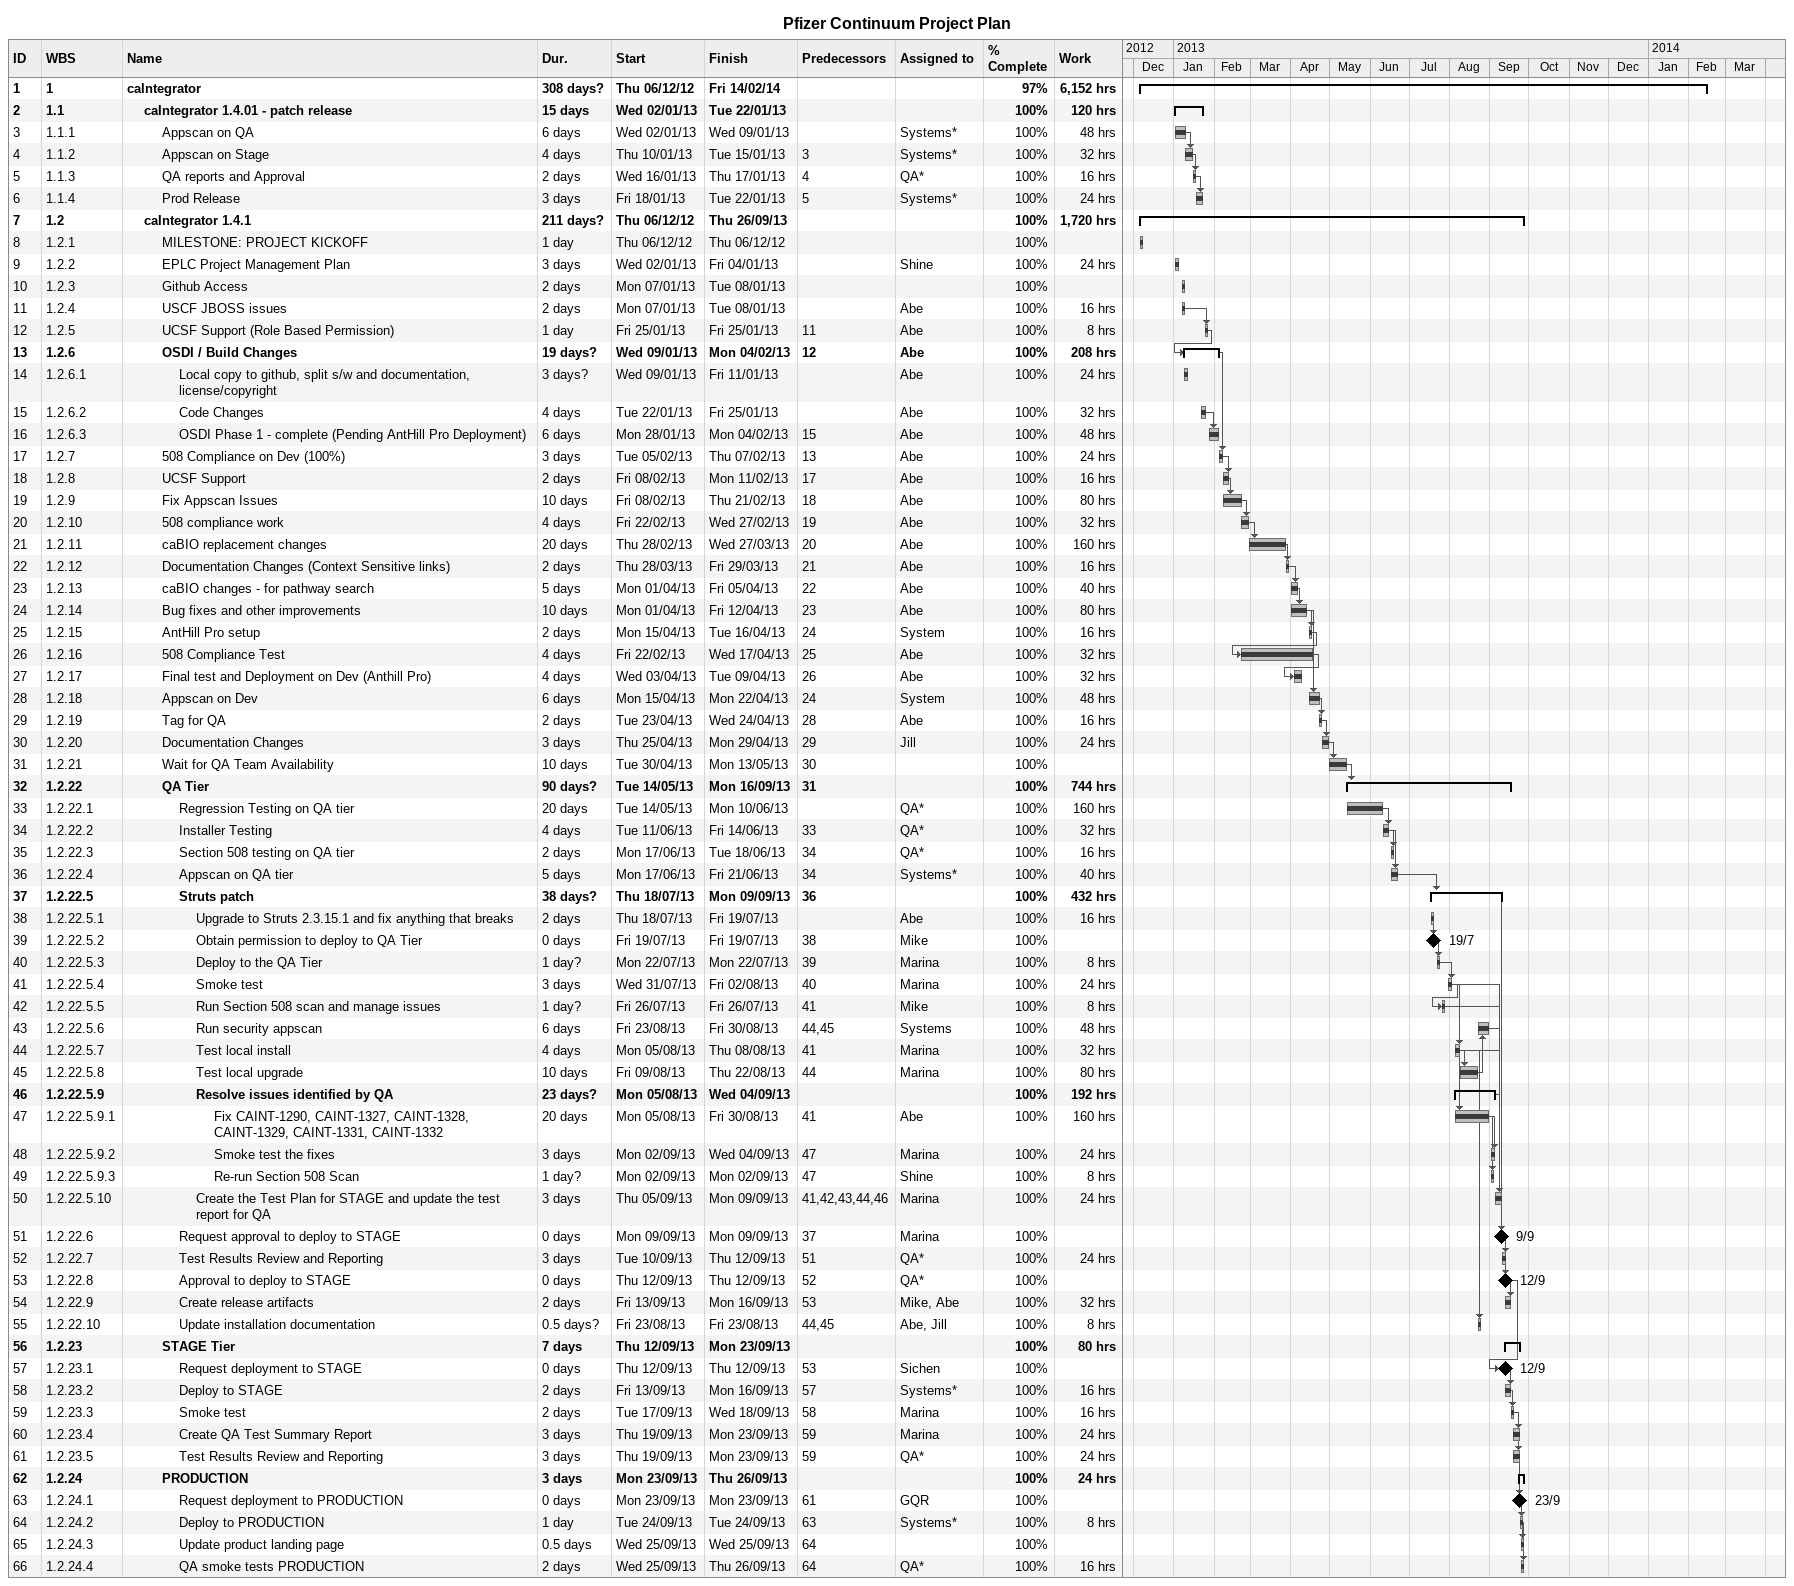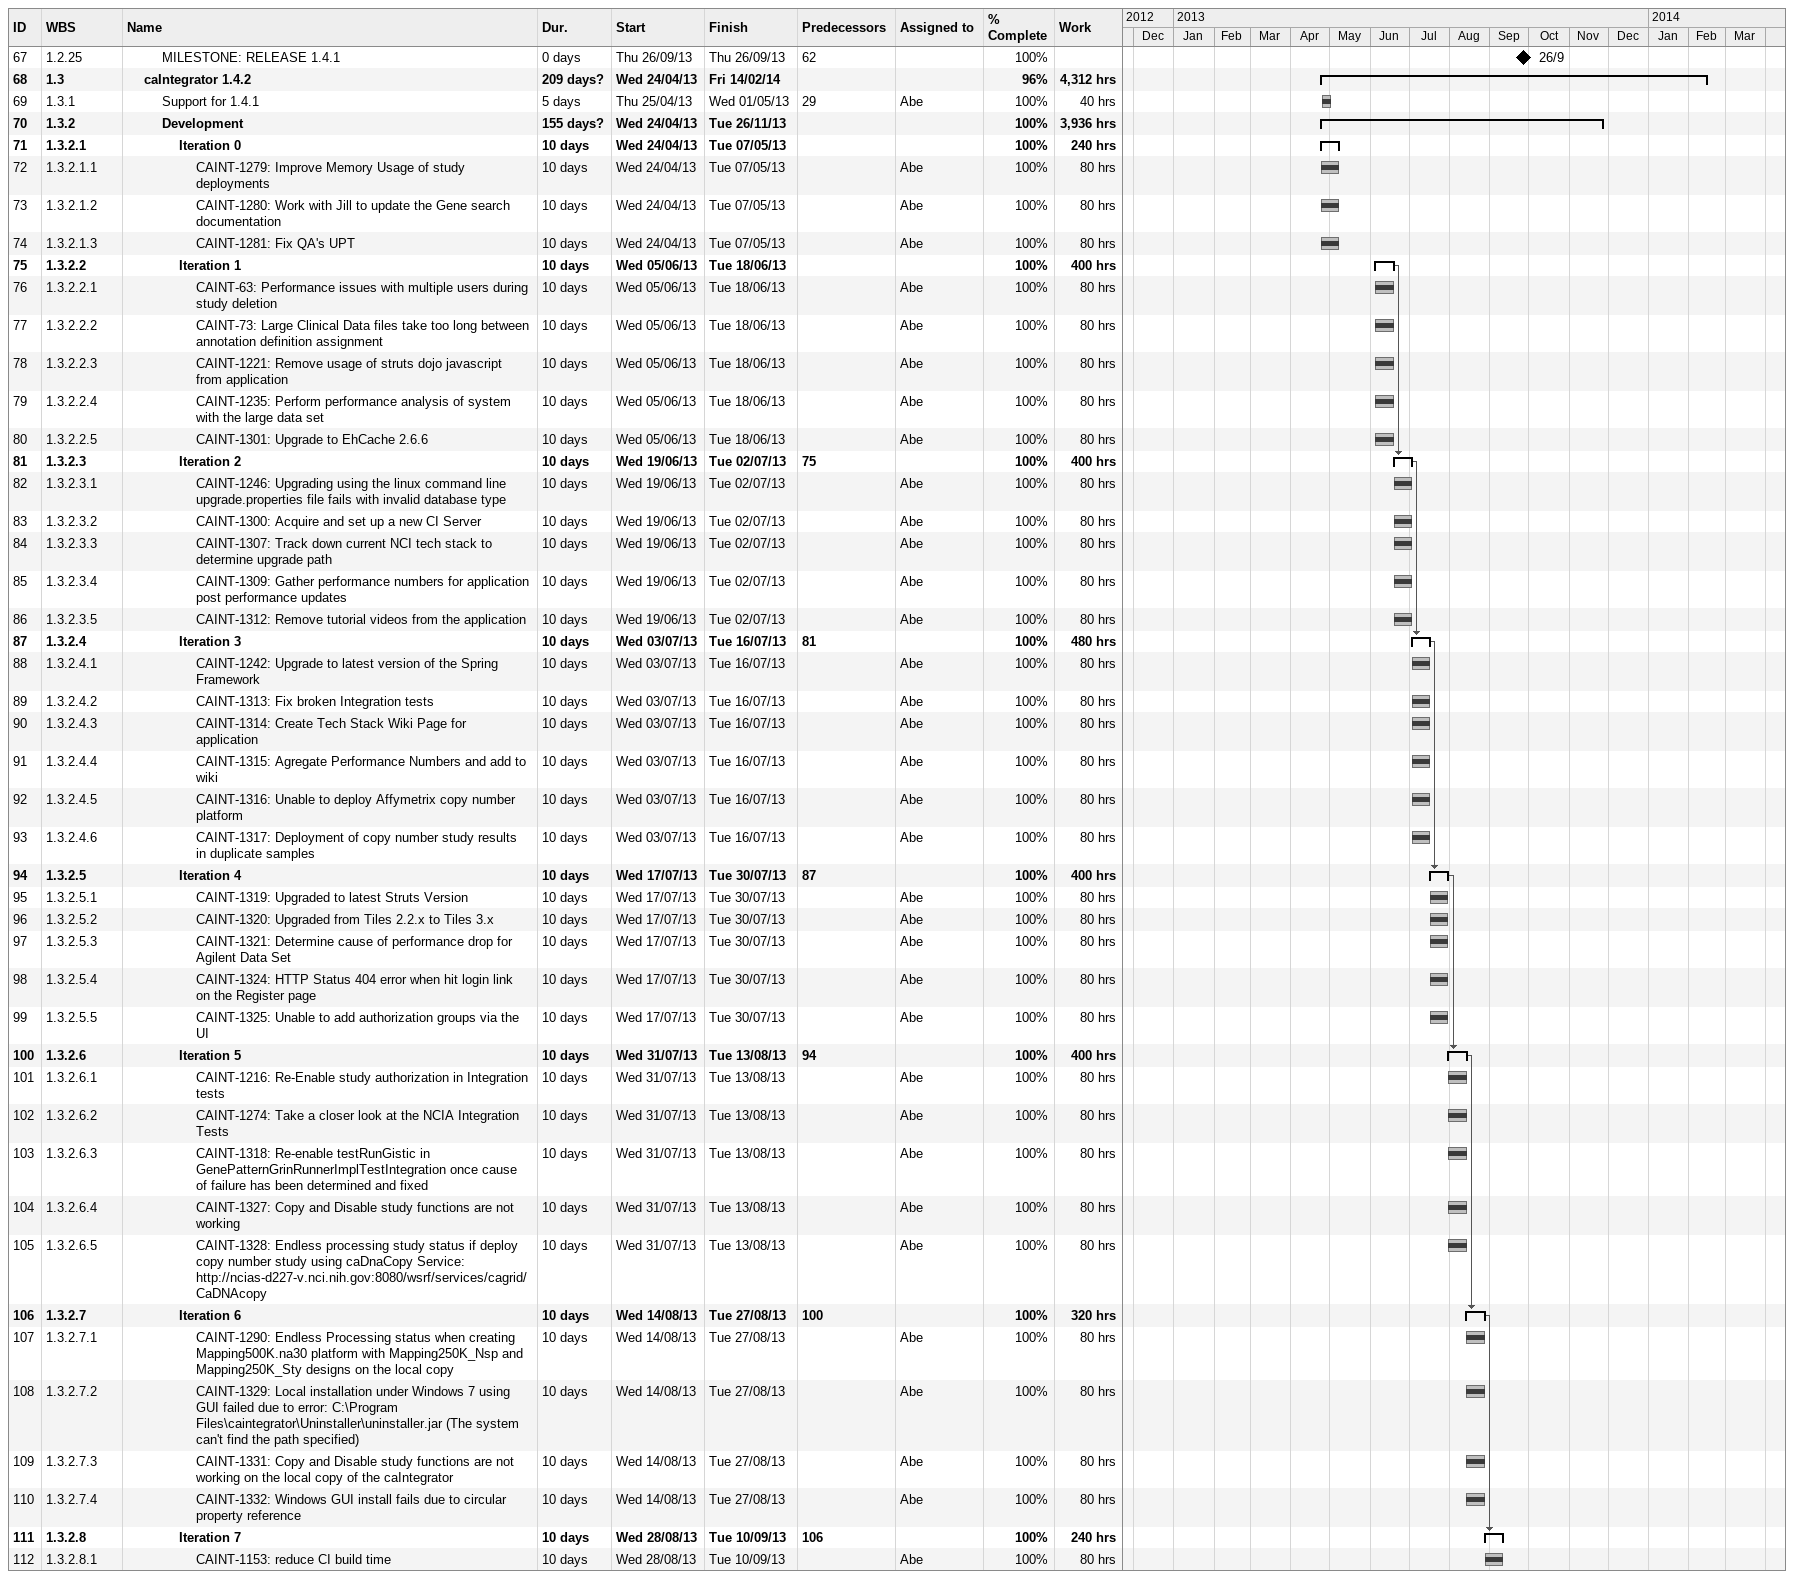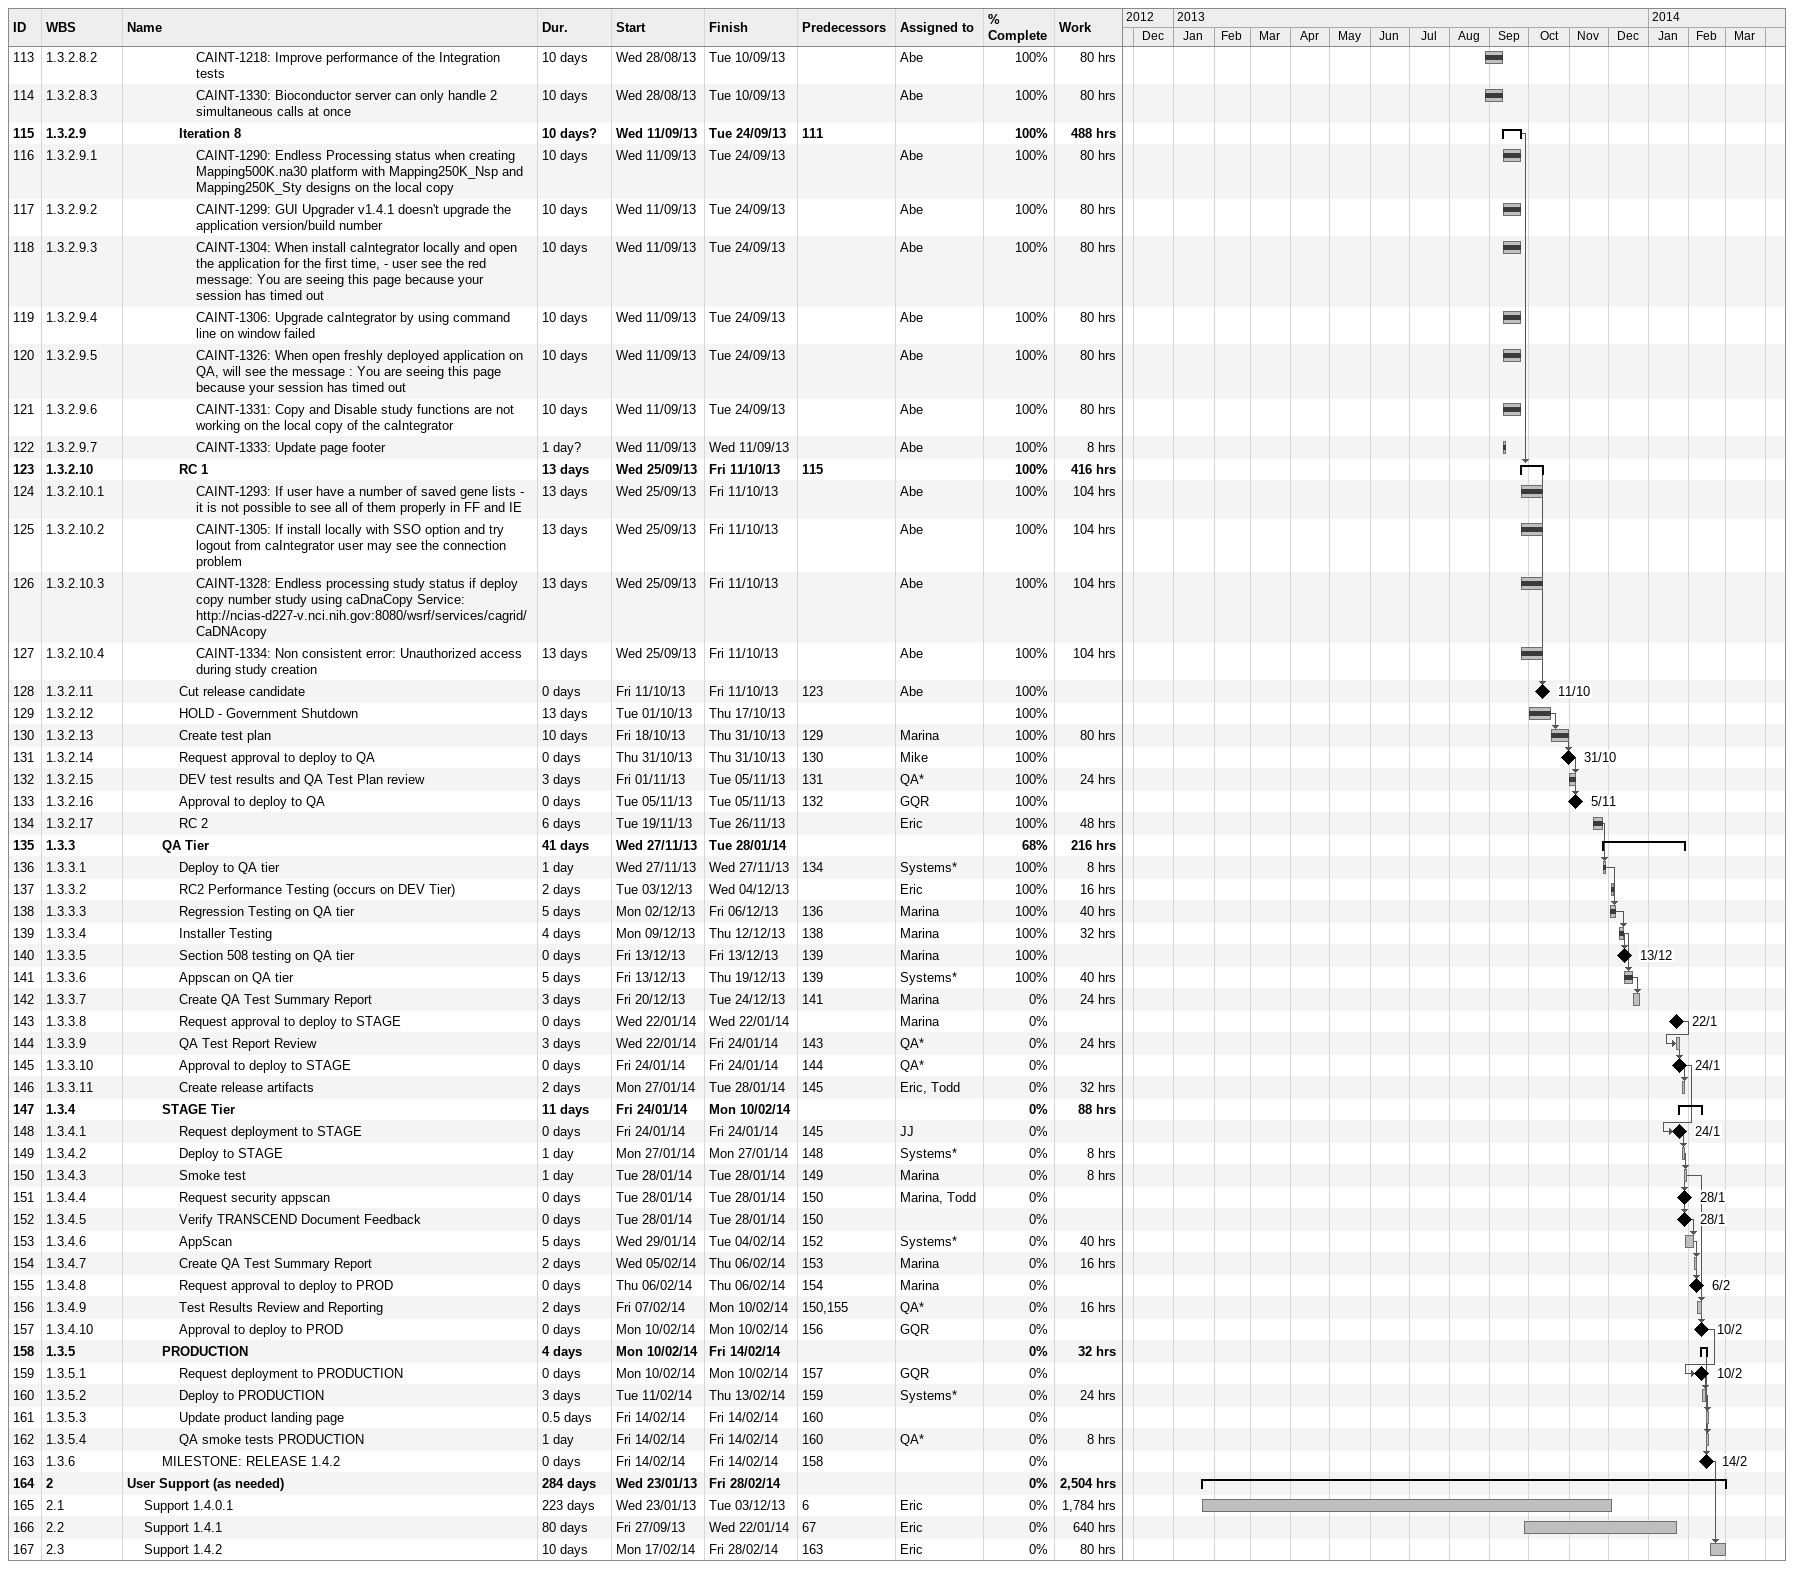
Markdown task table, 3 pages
Pfizer Continuum Project Plan

| ID | WBS | Task | Duration | Start | Finish | Predecessors | Resources | % complete | Work (h) |
|---|---|---|---|---|---|---|---|---|---|
| 1 | 1 | **caIntegrator** | 308d? | 2012-12-06 | 2014-02-14 |  |  | 97 | 6152 |
| 2 | 1.1 | **caIntegrator 1.4.01 - patch release** | 15d | 2013-01-02 | 2013-01-22 |  |  | 100 | 120 |
| 3 | 1.1.1 | Appscan on QA | 6d | 2013-01-02 | 2013-01-09 |  | Systems* | 100 | 48 |
| 4 | 1.1.2 | Appscan on Stage | 4d | 2013-01-10 | 2013-01-15 | 3 | Systems* | 100 | 32 |
| 5 | 1.1.3 | QA reports and Approval | 2d | 2013-01-16 | 2013-01-17 | 4 | QA* | 100 | 16 |
| 6 | 1.1.4 | Prod Release | 3d | 2013-01-18 | 2013-01-22 | 5 | Systems* | 100 | 24 |
| 7 | 1.2 | **caIntegrator 1.4.1** | 211d? | 2012-12-06 | 2013-09-26 |  |  | 100 | 1720 |
| 8 | 1.2.1 | MILESTONE: PROJECT KICKOFF | 1d | 2012-12-06 | 2012-12-06 |  |  | 100 |  |
| 9 | 1.2.2 | EPLC Project Management Plan | 3d | 2013-01-02 | 2013-01-04 |  | Shine | 100 | 24 |
| 10 | 1.2.3 | Github Access | 2d | 2013-01-07 | 2013-01-08 |  |  | 100 |  |
| 11 | 1.2.4 | USCF JBOSS issues | 2d | 2013-01-07 | 2013-01-08 |  | Abe | 100 | 16 |
| 12 | 1.2.5 | UCSF Support (Role Based Permission) | 1d | 2013-01-25 | 2013-01-25 | 11 | Abe | 100 | 8 |
| 13 | 1.2.6 | **OSDI / Build Changes** | 19d? | 2013-01-09 | 2013-02-04 | 12 | Abe | 100 | 208 |
| 14 | 1.2.6.1 | Local copy to github, split s/w and documentation, license/copyright | 3d? | 2013-01-09 | 2013-01-11 |  | Abe | 100 | 24 |
| 15 | 1.2.6.2 | Code Changes | 4d | 2013-01-22 | 2013-01-25 |  | Abe | 100 | 32 |
| 16 | 1.2.6.3 | OSDI Phase 1 - complete (Pending AntHill Pro Deployment) | 6d | 2013-01-28 | 2013-02-04 | 15 | Abe | 100 | 48 |
| 17 | 1.2.7 | 508 Compliance on Dev (100%) | 3d | 2013-02-05 | 2013-02-07 | 13 | Abe | 100 | 24 |
| 18 | 1.2.8 | UCSF Support | 2d | 2013-02-08 | 2013-02-11 | 17 | Abe | 100 | 16 |
| 19 | 1.2.9 | Fix Appscan Issues | 10d | 2013-02-08 | 2013-02-21 | 18 | Abe | 100 | 80 |
| 20 | 1.2.10 | 508 compliance work | 4d | 2013-02-22 | 2013-02-27 | 19 | Abe | 100 | 32 |
| 21 | 1.2.11 | caBIO replacement changes | 20d | 2013-02-28 | 2013-03-27 | 20 | Abe | 100 | 160 |
| 22 | 1.2.12 | Documentation Changes (Context Sensitive links) | 2d | 2013-03-28 | 2013-03-29 | 21 | Abe | 100 | 16 |
| 23 | 1.2.13 | caBIO changes - for pathway search | 5d | 2013-04-01 | 2013-04-05 | 22 | Abe | 100 | 40 |
| 24 | 1.2.14 | Bug fixes and other improvements | 10d | 2013-04-01 | 2013-04-12 | 23 | Abe | 100 | 80 |
| 25 | 1.2.15 | AntHill Pro setup | 2d | 2013-04-15 | 2013-04-16 | 24 | System | 100 | 16 |
| 26 | 1.2.16 | 508 Compliance Test | 4d | 2013-02-22 | 2013-04-17 | 25 | Abe | 100 | 32 |
| 27 | 1.2.17 | Final test and Deployment on Dev (Anthill Pro) | 4d | 2013-04-03 | 2013-04-09 | 26 | Abe | 100 | 32 |
| 28 | 1.2.18 | Appscan on Dev | 6d | 2013-04-15 | 2013-04-22 | 24 | System | 100 | 48 |
| 29 | 1.2.19 | Tag for QA | 2d | 2013-04-23 | 2013-04-24 | 28 | Abe | 100 | 16 |
| 30 | 1.2.20 | Documentation Changes | 3d | 2013-04-25 | 2013-04-29 | 29 | Jill | 100 | 24 |
| 31 | 1.2.21 | Wait for QA Team Availability | 10d | 2013-04-30 | 2013-05-13 | 30 |  | 100 |  |
| 32 | 1.2.22 | **QA Tier** | 90d? | 2013-05-14 | 2013-09-16 | 31 |  | 100 | 744 |
| 33 | 1.2.22.1 | Regression Testing on QA tier | 20d | 2013-05-14 | 2013-06-10 |  | QA* | 100 | 160 |
| 34 | 1.2.22.2 | Installer Testing | 4d | 2013-06-11 | 2013-06-14 | 33 | QA* | 100 | 32 |
| 35 | 1.2.22.3 | Section 508 testing on QA tier | 2d | 2013-06-17 | 2013-06-18 | 34 | QA* | 100 | 16 |
| 36 | 1.2.22.4 | Appscan on QA tier | 5d | 2013-06-17 | 2013-06-21 | 34 | Systems* | 100 | 40 |
| 37 | 1.2.22.5 | **Struts patch** | 38d? | 2013-07-18 | 2013-09-09 | 36 |  | 100 | 432 |
| 38 | 1.2.22.5.1 | Upgrade to Struts 2.3.15.1 and fix anything that breaks | 2d | 2013-07-18 | 2013-07-19 |  | Abe | 100 | 16 |
| 39 | 1.2.22.5.2 | Obtain permission to deploy to QA Tier | 0d | 2013-07-19 | 2013-07-19 | 38 | Mike | 100 |  |
| 40 | 1.2.22.5.3 | Deploy to the QA Tier | 1d? | 2013-07-22 | 2013-07-22 | 39 | Marina | 100 | 8 |
| 41 | 1.2.22.5.4 | Smoke test | 3d | 2013-07-31 | 2013-08-02 | 40 | Marina | 100 | 24 |
| 42 | 1.2.22.5.5 | Run Section 508 scan and manage issues | 1d? | 2013-07-26 | 2013-07-26 | 41 | Mike | 100 | 8 |
| 43 | 1.2.22.5.6 | Run security appscan | 6d | 2013-08-23 | 2013-08-30 | 44, 45 | Systems | 100 | 48 |
| 44 | 1.2.22.5.7 | Test local install | 4d | 2013-08-05 | 2013-08-08 | 41 | Marina | 100 | 32 |
| 45 | 1.2.22.5.8 | Test local upgrade | 10d | 2013-08-09 | 2013-08-22 | 44 | Marina | 100 | 80 |
| 46 | 1.2.22.5.9 | **Resolve issues identified by QA** | 23d? | 2013-08-05 | 2013-09-04 |  |  | 100 | 192 |
| 47 | 1.2.22.5.9.1 | Fix CAINT-1290, CAINT-1327, CAINT-1328, CAINT-1329, CAINT-1331, CAINT-1332 | 20d | 2013-08-05 | 2013-08-30 | 41 | Abe | 100 | 160 |
| 48 | 1.2.22.5.9.2 | Smoke test the fixes | 3d | 2013-09-02 | 2013-09-04 | 47 | Marina | 100 | 24 |
| 49 | 1.2.22.5.9.3 | Re-run Section 508 Scan | 1d? | 2013-09-02 | 2013-09-02 | 47 | Shine | 100 | 8 |
| 50 | 1.2.22.5.10 | Create the Test Plan for STAGE and update the test report for QA | 3d | 2013-09-05 | 2013-09-09 | 41, 42, 43, 44, 46 | Marina | 100 | 24 |
| 51 | 1.2.22.6 | Request approval to deploy to STAGE | 0d | 2013-09-09 | 2013-09-09 | 37 | Marina | 100 |  |
| 52 | 1.2.22.7 | Test Results Review and Reporting | 3d | 2013-09-10 | 2013-09-12 | 51 | QA* | 100 | 24 |
| 53 | 1.2.22.8 | Approval to deploy to STAGE | 0d | 2013-09-12 | 2013-09-12 | 52 | QA* | 100 |  |
| 54 | 1.2.22.9 | Create release artifacts | 2d | 2013-09-13 | 2013-09-16 | 53 | Mike, Abe | 100 | 32 |
| 55 | 1.2.22.10 | Update installation documentation | 0.5d? | 2013-08-23 | 2013-08-23 | 44, 45 | Abe, Jill | 100 | 8 |
| 56 | 1.2.23 | **STAGE Tier** | 7d | 2013-09-12 | 2013-09-23 |  |  | 100 | 80 |
| 57 | 1.2.23.1 | Request deployment to STAGE | 0d | 2013-09-12 | 2013-09-12 | 53 | Sichen | 100 |  |
| 58 | 1.2.23.2 | Deploy to STAGE | 2d | 2013-09-13 | 2013-09-16 | 57 | Systems* | 100 | 16 |
| 59 | 1.2.23.3 | Smoke test | 2d | 2013-09-17 | 2013-09-18 | 58 | Marina | 100 | 16 |
| 60 | 1.2.23.4 | Create QA Test Summary Report | 3d | 2013-09-19 | 2013-09-23 | 59 | Marina | 100 | 24 |
| 61 | 1.2.23.5 | Test Results Review and Reporting | 3d | 2013-09-19 | 2013-09-23 | 59 | QA* | 100 | 24 |
| 62 | 1.2.24 | **PRODUCTION** | 3d | 2013-09-23 | 2013-09-26 |  |  | 100 | 24 |
| 63 | 1.2.24.1 | Request deployment to PRODUCTION | 0d | 2013-09-23 | 2013-09-23 | 61 | GQR | 100 |  |
| 64 | 1.2.24.2 | Deploy to PRODUCTION | 1d | 2013-09-24 | 2013-09-24 | 63 | Systems* | 100 | 8 |
| 65 | 1.2.24.3 | Update product landing page | 0.5d | 2013-09-25 | 2013-09-25 | 64 |  | 100 |  |
| 66 | 1.2.24.4 | QA smoke tests PRODUCTION | 2d | 2013-09-25 | 2013-09-26 | 64 | QA* | 100 | 16 |
| 67 | 1.2.25 | MILESTONE: RELEASE 1.4.1 | 0d | 2013-09-26 | 2013-09-26 | 62 |  | 100 |  |
| 68 | 1.3 | **caIntegrator 1.4.2** | 209d? | 2013-04-24 | 2014-02-14 |  |  | 96 | 4312 |
| 69 | 1.3.1 | Support for 1.4.1 | 5d | 2013-04-25 | 2013-05-01 | 29 | Abe | 100 | 40 |
| 70 | 1.3.2 | **Development** | 155d? | 2013-04-24 | 2013-11-26 |  |  | 100 | 3936 |
| 71 | 1.3.2.1 | **Iteration 0** | 10d | 2013-04-24 | 2013-05-07 |  |  | 100 | 240 |
| 72 | 1.3.2.1.1 | CAINT-1279: Improve Memory Usage of study deployments | 10d | 2013-04-24 | 2013-05-07 |  | Abe | 100 | 80 |
| 73 | 1.3.2.1.2 | CAINT-1280: Work with Jill to update the Gene search documentation | 10d | 2013-04-24 | 2013-05-07 |  | Abe | 100 | 80 |
| 74 | 1.3.2.1.3 | CAINT-1281: Fix QA's UPT | 10d | 2013-04-24 | 2013-05-07 |  | Abe | 100 | 80 |
| 75 | 1.3.2.2 | **Iteration 1** | 10d | 2013-06-05 | 2013-06-18 |  |  | 100 | 400 |
| 76 | 1.3.2.2.1 | CAINT-63: Performance issues with multiple users during study deletion | 10d | 2013-06-05 | 2013-06-18 |  | Abe | 100 | 80 |
| 77 | 1.3.2.2.2 | CAINT-73: Large Clinical Data files take too long between annotation definition assignment | 10d | 2013-06-05 | 2013-06-18 |  | Abe | 100 | 80 |
| 78 | 1.3.2.2.3 | CAINT-1221: Remove usage of struts dojo javascript from application | 10d | 2013-06-05 | 2013-06-18 |  | Abe | 100 | 80 |
| 79 | 1.3.2.2.4 | CAINT-1235: Perform performance analysis of system with the large data set | 10d | 2013-06-05 | 2013-06-18 |  | Abe | 100 | 80 |
| 80 | 1.3.2.2.5 | CAINT-1301: Upgrade to EhCache 2.6.6 | 10d | 2013-06-05 | 2013-06-18 |  | Abe | 100 | 80 |
| 81 | 1.3.2.3 | **Iteration 2** | 10d | 2013-06-19 | 2013-07-02 | 75 |  | 100 | 400 |
| 82 | 1.3.2.3.1 | CAINT-1246: Upgrading using the linux command line upgrade.properties file fails with invalid database type | 10d | 2013-06-19 | 2013-07-02 |  | Abe | 100 | 80 |
| 83 | 1.3.2.3.2 | CAINT-1300: Acquire and set up a new CI Server | 10d | 2013-06-19 | 2013-07-02 |  | Abe | 100 | 80 |
| 84 | 1.3.2.3.3 | CAINT-1307: Track down current NCI tech stack to determine upgrade path | 10d | 2013-06-19 | 2013-07-02 |  | Abe | 100 | 80 |
| 85 | 1.3.2.3.4 | CAINT-1309: Gather performance numbers for application post performance updates | 10d | 2013-06-19 | 2013-07-02 |  | Abe | 100 | 80 |
| 86 | 1.3.2.3.5 | CAINT-1312: Remove tutorial videos from the application | 10d | 2013-06-19 | 2013-07-02 |  | Abe | 100 | 80 |
| 87 | 1.3.2.4 | **Iteration 3** | 10d | 2013-07-03 | 2013-07-16 | 81 |  | 100 | 480 |
| 88 | 1.3.2.4.1 | CAINT-1242: Upgrade to latest version of the Spring Framework | 10d | 2013-07-03 | 2013-07-16 |  | Abe | 100 | 80 |
| 89 | 1.3.2.4.2 | CAINT-1313: Fix broken Integration tests | 10d | 2013-07-03 | 2013-07-16 |  | Abe | 100 | 80 |
| 90 | 1.3.2.4.3 | CAINT-1314: Create Tech Stack Wiki Page for application | 10d | 2013-07-03 | 2013-07-16 |  | Abe | 100 | 80 |
| 91 | 1.3.2.4.4 | CAINT-1315: Agregate Performance Numbers and add to wiki | 10d | 2013-07-03 | 2013-07-16 |  | Abe | 100 | 80 |
| 92 | 1.3.2.4.5 | CAINT-1316: Unable to deploy Affymetrix copy number platform | 10d | 2013-07-03 | 2013-07-16 |  | Abe | 100 | 80 |
| 93 | 1.3.2.4.6 | CAINT-1317: Deployment of copy number study results in duplicate samples | 10d | 2013-07-03 | 2013-07-16 |  | Abe | 100 | 80 |
| 94 | 1.3.2.5 | **Iteration 4** | 10d | 2013-07-17 | 2013-07-30 | 87 |  | 100 | 400 |
| 95 | 1.3.2.5.1 | CAINT-1319: Upgraded to latest Struts Version | 10d | 2013-07-17 | 2013-07-30 |  | Abe | 100 | 80 |
| 96 | 1.3.2.5.2 | CAINT-1320: Upgraded from Tiles 2.2.x to Tiles 3.x | 10d | 2013-07-17 | 2013-07-30 |  | Abe | 100 | 80 |
| 97 | 1.3.2.5.3 | CAINT-1321: Determine cause of performance drop for Agilent Data Set | 10d | 2013-07-17 | 2013-07-30 |  | Abe | 100 | 80 |
| 98 | 1.3.2.5.4 | CAINT-1324: HTTP Status 404 error when hit login link on the Register page | 10d | 2013-07-17 | 2013-07-30 |  | Abe | 100 | 80 |
| 99 | 1.3.2.5.5 | CAINT-1325: Unable to add authorization groups via the UI | 10d | 2013-07-17 | 2013-07-30 |  | Abe | 100 | 80 |
| 100 | 1.3.2.6 | **Iteration 5** | 10d | 2013-07-31 | 2013-08-13 | 94 |  | 100 | 400 |
| 101 | 1.3.2.6.1 | CAINT-1216: Re-Enable study authorization in Integration tests | 10d | 2013-07-31 | 2013-08-13 |  | Abe | 100 | 80 |
| 102 | 1.3.2.6.2 | CAINT-1274: Take a closer look at the NCIA Integration Tests | 10d | 2013-07-31 | 2013-08-13 |  | Abe | 100 | 80 |
| 103 | 1.3.2.6.3 | CAINT-1318: Re-enable testRunGistic in GenePatternGrinRunnerImplTestIntegration once cause of failure has been determined and fixed | 10d | 2013-07-31 | 2013-08-13 |  | Abe | 100 | 80 |
| 104 | 1.3.2.6.4 | CAINT-1327: Copy and Disable study functions are not working | 10d | 2013-07-31 | 2013-08-13 |  | Abe | 100 | 80 |
| 105 | 1.3.2.6.5 | CAINT-1328: Endless processing study status if deploy copy number study using caDnaCopy Service: http://ncias-d227-v.nci.nih.gov:8080/wsrf/services/cagrid/CaDNAcopy | 10d | 2013-07-31 | 2013-08-13 |  | Abe | 100 | 80 |
| 106 | 1.3.2.7 | **Iteration 6** | 10d | 2013-08-14 | 2013-08-27 | 100 |  | 100 | 320 |
| 107 | 1.3.2.7.1 | CAINT-1290: Endless Processing status when creating Mapping500K.na30 platform with Mapping250K_Nsp and Mapping250K_Sty designs on the local copy | 10d | 2013-08-14 | 2013-08-27 |  | Abe | 100 | 80 |
| 108 | 1.3.2.7.2 | CAINT-1329: Local installation under Windows 7 using GUI failed due to error: C:\Program Files\caintegrator\Uninstaller\uninstaller.jar (The system can't find the path specified) | 10d | 2013-08-14 | 2013-08-27 |  | Abe | 100 | 80 |
| 109 | 1.3.2.7.3 | CAINT-1331: Copy and Disable study functions are not working on the local copy of the caIntegrator | 10d | 2013-08-14 | 2013-08-27 |  | Abe | 100 | 80 |
| 110 | 1.3.2.7.4 | CAINT-1332: Windows GUI install fails due to circular property reference | 10d | 2013-08-14 | 2013-08-27 |  | Abe | 100 | 80 |
| 111 | 1.3.2.8 | **Iteration 7** | 10d | 2013-08-28 | 2013-09-10 | 106 |  | 100 | 240 |
| 112 | 1.3.2.8.1 | CAINT-1153: reduce CI build time | 10d | 2013-08-28 | 2013-09-10 |  | Abe | 100 | 80 |
| 113 | 1.3.2.8.2 | CAINT-1218: Improve performance of the Integration tests | 10d | 2013-08-28 | 2013-09-10 |  | Abe | 100 | 80 |
| 114 | 1.3.2.8.3 | CAINT-1330: Bioconductor server can only handle 2 simultaneous calls at once | 10d | 2013-08-28 | 2013-09-10 |  | Abe | 100 | 80 |
| 115 | 1.3.2.9 | **Iteration 8** | 10d? | 2013-09-11 | 2013-09-24 | 111 |  | 100 | 488 |
| 116 | 1.3.2.9.1 | CAINT-1290: Endless Processing status when creating Mapping500K.na30 platform with Mapping250K_Nsp and Mapping250K_Sty designs on the local copy | 10d | 2013-09-11 | 2013-09-24 |  | Abe | 100 | 80 |
| 117 | 1.3.2.9.2 | CAINT-1299: GUI Upgrader v1.4.1 doesn't upgrade the application version/build number | 10d | 2013-09-11 | 2013-09-24 |  | Abe | 100 | 80 |
| 118 | 1.3.2.9.3 | CAINT-1304: When install caIntegrator locally and open the application for the first time, - user see the red message: You are seeing this page because your session has timed out | 10d | 2013-09-11 | 2013-09-24 |  | Abe | 100 | 80 |
| 119 | 1.3.2.9.4 | CAINT-1306: Upgrade caIntegrator by using command line on window failed | 10d | 2013-09-11 | 2013-09-24 |  | Abe | 100 | 80 |
| 120 | 1.3.2.9.5 | CAINT-1326: When open freshly deployed application on QA, will see the message : You are seeing this page because your session has timed out | 10d | 2013-09-11 | 2013-09-24 |  | Abe | 100 | 80 |
| 121 | 1.3.2.9.6 | CAINT-1331: Copy and Disable study functions are not working on the local copy of the caIntegrator | 10d | 2013-09-11 | 2013-09-24 |  | Abe | 100 | 80 |
| 122 | 1.3.2.9.7 | CAINT-1333: Update page footer | 1d? | 2013-09-11 | 2013-09-11 |  | Abe | 100 | 8 |
| 123 | 1.3.2.10 | **RC 1** | 13d | 2013-09-25 | 2013-10-11 | 115 |  | 100 | 416 |
| 124 | 1.3.2.10.1 | CAINT-1293: If user have a number of saved gene lists - it is not possible to see all of them properly in FF and IE | 13d | 2013-09-25 | 2013-10-11 |  | Abe | 100 | 104 |
| 125 | 1.3.2.10.2 | CAINT-1305: If install locally with SSO option and try logout from caIntegrator user may see the connection problem | 13d | 2013-09-25 | 2013-10-11 |  | Abe | 100 | 104 |
| 126 | 1.3.2.10.3 | CAINT-1328: Endless processing study status if deploy copy number study using caDnaCopy Service: http://ncias-d227-v.nci.nih.gov:8080/wsrf/services/cagrid/CaDNAcopy | 13d | 2013-09-25 | 2013-10-11 |  | Abe | 100 | 104 |
| 127 | 1.3.2.10.4 | CAINT-1334: Non consistent error: Unauthorized access during study creation | 13d | 2013-09-25 | 2013-10-11 |  | Abe | 100 | 104 |
| 128 | 1.3.2.11 | Cut release candidate | 0d | 2013-10-11 | 2013-10-11 | 123 | Abe | 100 |  |
| 129 | 1.3.2.12 | HOLD - Government Shutdown | 13d | 2013-10-01 | 2013-10-17 |  |  | 100 |  |
| 130 | 1.3.2.13 | Create test plan | 10d | 2013-10-18 | 2013-10-31 | 129 | Marina | 100 | 80 |
| 131 | 1.3.2.14 | Request approval to deploy to QA | 0d | 2013-10-31 | 2013-10-31 | 130 | Mike | 100 |  |
| 132 | 1.3.2.15 | DEV test results and QA Test Plan review | 3d | 2013-11-01 | 2013-11-05 | 131 | QA* | 100 | 24 |
| 133 | 1.3.2.16 | Approval to deploy to QA | 0d | 2013-11-05 | 2013-11-05 | 132 | GQR | 100 |  |
| 134 | 1.3.2.17 | RC 2 | 6d | 2013-11-19 | 2013-11-26 |  | Eric | 100 | 48 |
| 135 | 1.3.3 | **QA Tier** | 41d | 2013-11-27 | 2014-01-28 |  |  | 68 | 216 |
| 136 | 1.3.3.1 | Deploy to QA tier | 1d | 2013-11-27 | 2013-11-27 | 134 | Systems* | 100 | 8 |
| 137 | 1.3.3.2 | RC2 Performance Testing (occurs on DEV Tier) | 2d | 2013-12-03 | 2013-12-04 |  | Eric | 100 | 16 |
| 138 | 1.3.3.3 | Regression Testing on QA tier | 5d | 2013-12-02 | 2013-12-06 | 136 | Marina | 100 | 40 |
| 139 | 1.3.3.4 | Installer Testing | 4d | 2013-12-09 | 2013-12-12 | 138 | Marina | 100 | 32 |
| 140 | 1.3.3.5 | Section 508 testing on QA tier | 0d | 2013-12-13 | 2013-12-13 | 139 | Marina | 100 |  |
| 141 | 1.3.3.6 | Appscan on QA tier | 5d | 2013-12-13 | 2013-12-19 | 139 | Systems* | 100 | 40 |
| 142 | 1.3.3.7 | Create QA Test Summary Report | 3d | 2013-12-20 | 2013-12-24 | 141 | Marina | 0 | 24 |
| 143 | 1.3.3.8 | Request approval to deploy to STAGE | 0d | 2014-01-22 | 2014-01-22 |  | Marina | 0 |  |
| 144 | 1.3.3.9 | QA Test Report Review | 3d | 2014-01-22 | 2014-01-24 | 143 | QA* | 0 | 24 |
| 145 | 1.3.3.10 | Approval to deploy to STAGE | 0d | 2014-01-24 | 2014-01-24 | 144 | QA* | 0 |  |
| 146 | 1.3.3.11 | Create release artifacts | 2d | 2014-01-27 | 2014-01-28 | 145 | Eric, Todd | 0 | 32 |
| 147 | 1.3.4 | **STAGE Tier** | 11d | 2014-01-24 | 2014-02-10 |  |  | 0 | 88 |
| 148 | 1.3.4.1 | Request deployment to STAGE | 0d | 2014-01-24 | 2014-01-24 | 145 | JJ | 0 |  |
| 149 | 1.3.4.2 | Deploy to STAGE | 1d | 2014-01-27 | 2014-01-27 | 148 | Systems* | 0 | 8 |
| 150 | 1.3.4.3 | Smoke test | 1d | 2014-01-28 | 2014-01-28 | 149 | Marina | 0 | 8 |
| 151 | 1.3.4.4 | Request security appscan | 0d | 2014-01-28 | 2014-01-28 | 150 | Marina, Todd | 0 |  |
| 152 | 1.3.4.5 | Verify TRANSCEND Document Feedback | 0d | 2014-01-28 | 2014-01-28 | 150 |  | 0 |  |
| 153 | 1.3.4.6 | AppScan | 5d | 2014-01-29 | 2014-02-04 | 152 | Systems* | 0 | 40 |
| 154 | 1.3.4.7 | Create QA Test Summary Report | 2d | 2014-02-05 | 2014-02-06 | 153 | Marina | 0 | 16 |
| 155 | 1.3.4.8 | Request approval to deploy to PROD | 0d | 2014-02-06 | 2014-02-06 | 154 | Marina | 0 |  |
| 156 | 1.3.4.9 | Test Results Review and Reporting | 2d | 2014-02-07 | 2014-02-10 | 150, 155 | QA* | 0 | 16 |
| 157 | 1.3.4.10 | Approval to deploy to PROD | 0d | 2014-02-10 | 2014-02-10 | 156 | GQR | 0 |  |
| 158 | 1.3.5 | **PRODUCTION** | 4d | 2014-02-10 | 2014-02-14 |  |  | 0 | 32 |
| 159 | 1.3.5.1 | Request deployment to PRODUCTION | 0d | 2014-02-10 | 2014-02-10 | 157 | GQR | 0 |  |
| 160 | 1.3.5.2 | Deploy to PRODUCTION | 3d | 2014-02-11 | 2014-02-13 | 159 | Systems* | 0 | 24 |
| 161 | 1.3.5.3 | Update product landing page | 0.5d | 2014-02-14 | 2014-02-14 | 160 |  | 0 |  |
| 162 | 1.3.5.4 | QA smoke tests PRODUCTION | 1d | 2014-02-14 | 2014-02-14 | 160 | QA* | 0 | 8 |
| 163 | 1.3.6 | MILESTONE: RELEASE 1.4.2 | 0d | 2014-02-14 | 2014-02-14 | 158 |  | 0 |  |
| 164 | 2 | **User Support (as needed)** | 284d | 2013-01-23 | 2014-02-28 |  |  | 0 | 2504 |
| 165 | 2.1 | Support 1.4.0.1 | 223d | 2013-01-23 | 2013-12-03 | 6 | Eric | 0 | 1784 |
| 166 | 2.2 | Support 1.4.1 | 80d | 2013-09-27 | 2014-01-22 | 67 | Eric | 0 | 640 |
| 167 | 2.3 | Support 1.4.2 | 10d | 2014-02-17 | 2014-02-28 | 163 | Eric | 0 | 80 |
